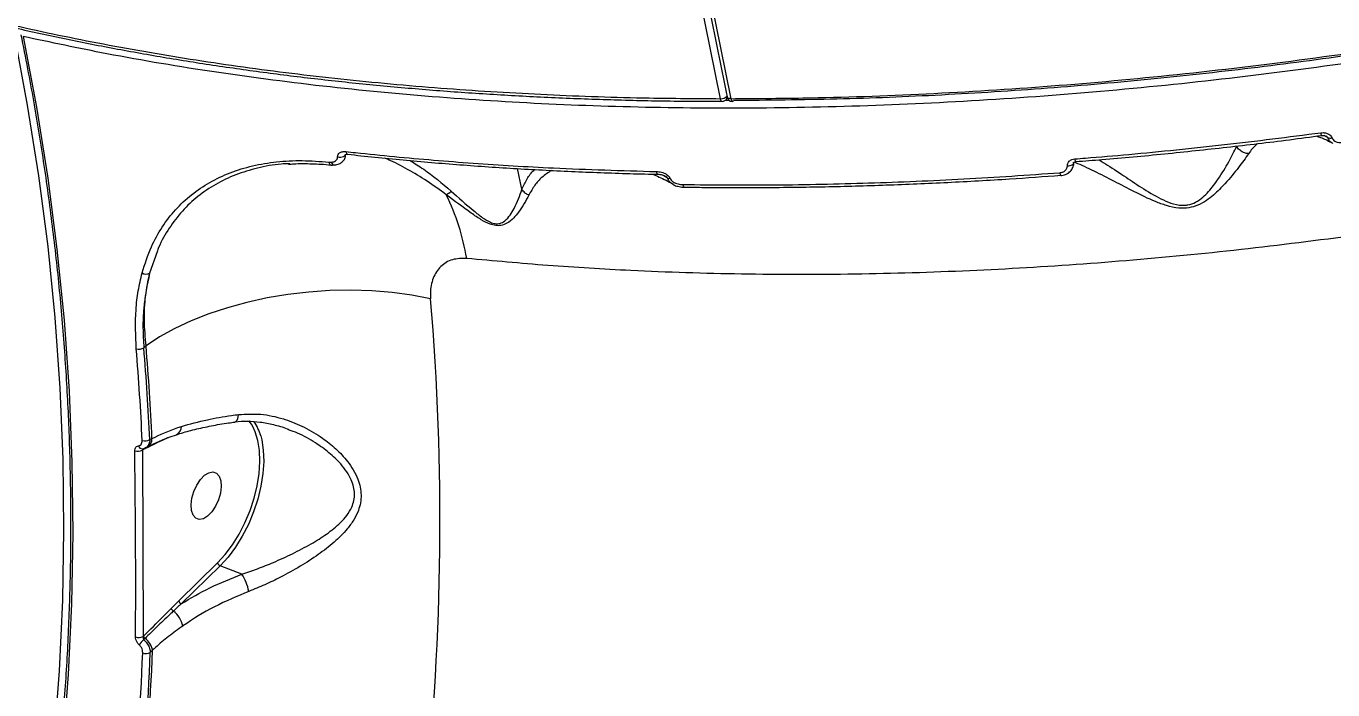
# Model space of a CAD drawing. Header units: millimetres. Extents: x -7720 to 6073, y -7402 to 5433.
# Drawn here: x 1062 to 1297.6, y -1125.2 to -1005.5 of the extents above; entities that cross this region are included whole.
import ezdxf

# ---------------------------------------------------------------- set-up
doc = ezdxf.new("R2010")
doc.units = ezdxf.units.MM
for name, color, linetype in [('DIKOM_ОБЪЕКТ', 7, 'Continuous'), ('DIKOM_РАЗМЕР_ЗОНА', 7, 'Continuous'), ('DIKOM_РАЗМЕР_ОБЪЕКТА', 7, 'Continuous')]:
    doc.layers.add(name, color=color, linetype=linetype)
doc.styles.add('style1', font='arial.ttf', dxfattribs={"width": 0.8})
doc.dimstyles.new('1-50', dxfattribs={"dimtxt": 300, "dimasz": 200, "dimexe": 100, "dimexo": 0, "dimgap": 100, "dimtad": 1, "dimtxsty": 'style1', "dimcen": 200, "dimclrd": 7, "dimclre": 7, "dimclrt": 7, "dimadec": 1, "dimazin": 2, "dimtfac": 1, "dimtmove": 0, "dimatfit": 2, "dimfxl": 0, "dimlwd": 25, "dimlwe": 18, "dimarcsym": 0})

# ---------------------------------------------------------------- blocks, each defined once
blk = doc.blocks.new('*D0')
at = {"layer": 'Defpoints', "color": 0, "transparency": 16777216}
for p in [(-1165.04, 3934.07), (-6387.82, -4153.36), (1392.52, -4153.36)]:
    blk.add_point(p, dxfattribs=at)
at = {"layer": 'DIKOM_РАЗМЕР_ОБЪЕКТА', "color": 7, "lineweight": 18, "transparency": 16777216}
for p, q in [((-1165.04, 3934.07), (-6487.82, 3934.07)), ((1392.52, -4153.36), (-6487.82, -4153.36))]:
    blk.add_line(p, q, dxfattribs=at)
at = {"layer": 'DIKOM_РАЗМЕР_ОБЪЕКТА', "color": 7, "lineweight": 25, "transparency": 16777216}
blk.add_line((-6387.82, 3734.07), (-6387.82, -3953.36), dxfattribs=at)
at = {"layer": 'DIKOM_РАЗМЕР_ОБЪЕКТА', "color": 7, "transparency": 16777216}
for points in [[(-6421.16, 3734.07), (-6354.49, 3734.07), (-6387.82, 3934.07)], [(-6421.16, -3953.36), (-6354.49, -3953.36), (-6387.82, -4153.36)]]:
    blk.add_solid(points, dxfattribs=at)
at = {"layer": 'DIKOM_РАЗМЕР_ОБЪЕКТА', "color": 7, "transparency": 16777216, "insert": (-6640.99, -109.65), "char_height": 300, "attachment_point": 5, "rotation": 90, "style": 'style1'}
blk.add_mtext('8100', dxfattribs=at)
blk = doc.blocks.new('*D1')
at = {"layer": 'Defpoints', "color": 0, "transparency": 16777216}
for p in [(-3938.71, 77.29), (4572.68, -275.21), (4572.68, -6577.9)]:
    blk.add_point(p, dxfattribs=at)
at = {"layer": 'DIKOM_РАЗМЕР_ОБЪЕКТА', "color": 7, "lineweight": 18, "transparency": 16777216}
for p, q in [((-3938.71, 77.29), (-3938.71, -6677.9)), ((4572.68, -275.21), (4572.68, -6677.9))]:
    blk.add_line(p, q, dxfattribs=at)
at = {"layer": 'DIKOM_РАЗМЕР_ОБЪЕКТА', "color": 7, "lineweight": 25, "transparency": 16777216}
blk.add_line((-3738.71, -6577.9), (4372.68, -6577.9), dxfattribs=at)
at = {"layer": 'DIKOM_РАЗМЕР_ОБЪЕКТА', "color": 7, "transparency": 16777216}
for points in [[(-3738.71, -6544.56), (-3738.71, -6611.23), (-3938.71, -6577.9)], [(4372.68, -6544.56), (4372.68, -6611.23), (4572.68, -6577.9)]]:
    blk.add_solid(points, dxfattribs=at)
at = {"layer": 'DIKOM_РАЗМЕР_ОБЪЕКТА', "color": 7, "transparency": 16777216, "insert": (316.98, -6324.72), "char_height": 300, "attachment_point": 5, "style": 'style1'}
blk.add_mtext('8500', dxfattribs=at)
blk = doc.blocks.new('*D2')
at = {"layer": 'Defpoints', "color": 0, "transparency": 16777216}
for p in [(-2365.16, 5433.02), (-7269.56, -6016.09), (1800.96, -6016.09)]:
    blk.add_point(p, dxfattribs=at)
at = {"layer": 'DIKOM_РАЗМЕР_ЗОНА', "color": 7, "lineweight": 18, "transparency": 16777216}
for p, q in [((-2365.16, 5433.02), (-7369.56, 5433.02)), ((1800.96, -6016.09), (-7369.56, -6016.09))]:
    blk.add_line(p, q, dxfattribs=at)
at = {"layer": 'DIKOM_РАЗМЕР_ЗОНА', "color": 7, "lineweight": 25, "transparency": 16777216}
blk.add_line((-7269.56, 5233.02), (-7269.56, -5816.09), dxfattribs=at)
at = {"layer": 'DIKOM_РАЗМЕР_ЗОНА', "color": 7, "transparency": 16777216}
for points in [[(-7302.9, 5233.02), (-7236.23, 5233.02), (-7269.56, 5433.02)], [(-7302.9, -5816.09), (-7236.23, -5816.09), (-7269.56, -6016.09)]]:
    blk.add_solid(points, dxfattribs=at)
at = {"layer": 'DIKOM_РАЗМЕР_ЗОНА', "color": 7, "transparency": 16777216, "insert": (-7522.73, -291.53), "char_height": 300, "attachment_point": 5, "rotation": 90, "style": 'style1'}
blk.add_mtext('11500', dxfattribs=at)
blk = doc.blocks.new('*D3')
at = {"layer": 'Defpoints', "color": 0, "transparency": 16777216}
for p in [(-5938.71, -432.44), (6072.68, -1006.94), (6072.68, -7302.44)]:
    blk.add_point(p, dxfattribs=at)
at = {"layer": 'DIKOM_РАЗМЕР_ЗОНА', "color": 7, "lineweight": 18, "transparency": 16777216}
for p, q in [((-5938.71, -432.44), (-5938.71, -7402.44)), ((6072.68, -1006.94), (6072.68, -7402.44))]:
    blk.add_line(p, q, dxfattribs=at)
at = {"layer": 'DIKOM_РАЗМЕР_ЗОНА', "color": 7, "lineweight": 25, "transparency": 16777216}
blk.add_line((-5738.71, -7302.44), (5872.68, -7302.44), dxfattribs=at)
at = {"layer": 'DIKOM_РАЗМЕР_ЗОНА', "color": 7, "transparency": 16777216}
for points in [[(-5738.71, -7269.1), (-5738.71, -7335.77), (-5938.71, -7302.44)], [(5872.68, -7269.1), (5872.68, -7335.77), (6072.68, -7302.44)]]:
    blk.add_solid(points, dxfattribs=at)
at = {"layer": 'DIKOM_РАЗМЕР_ЗОНА', "color": 7, "transparency": 16777216, "insert": (66.98, -7049.26), "char_height": 300, "attachment_point": 5, "style": 'style1'}
blk.add_mtext('12000', dxfattribs=at)

msp = doc.modelspace()

# ---------------------------------------------------------------- linework, layer by layer
at = {"layer": 'DIKOM_ОБЪЕКТ', "color": 7, "linetype": 'Continuous', "lineweight": 15}
for p, q in [((1188.09, -1018.81), (1188.751, -1018.807)), ((1188.357, -1018.528), (1188.434, -1018.393)), ((1116.573, -1030.002), (1117.007, -1030.01)), ((1116.934, -1030.499), (1116.968, -1030.5)), ((1151.363, -1034.89), (1150.593, -1031.142)), ((1251.318, -1029.907), (1251.324, -1029.905)), ((1180.712, -1034.525), (1180.742, -1034.522)), ((1248.616, -1032.392), (1248.63, -1032.389)), ((1085.613, -1046.141), (1084.241, -1050.021)), ((1083.599, -1063.146), (1083.203, -1063.463)), ((1083.485, -1081.524), (1083.806, -1081.363)), ((1084.268, -1080.032), (1084.671, -1079.829)), ((1083.157, -1081.81), (1082.937, -1081.921)), ((1082.937, -1081.921), (1083.073, -1115.521)), ((1089.484, -1109.1), (1096.504, -1102.24)), ((1096.966, -1102.771), (1089.946, -1109.631)), ((1100.896, -1104.286), (1096.966, -1102.771)), ((1088.137, -1110.454), (1089.484, -1109.1)), ((1083.073, -1115.521), (1083.148, -1115.447)), ((1083.419, -1115.864), (1083.181, -1116.097)), ((1084.774, -1118.023), (1084.37, -1118.411))]:
    msp.add_line(p, q, dxfattribs=at)
at = {"layer": 'DIKOM_ОБЪЕКТ', "color": 7, "linetype": 'Continuous', "lineweight": 15, "flags": 128}
for points in [[(1187.192, -1018.548), (1183.543, -1000.399)], [(1185.427, -1000.399), (1189.076, -1018.548)], [(1031.81, -1268.368), (1036.825, -1256.718), (1041.484, -1244.938), (1045.786, -1233.035), (1049.725, -1221.017), (1053.301, -1208.893), (1056.51, -1196.669), (1059.351, -1184.354), (1061.822, -1171.956), (1063.921, -1159.483), (1065.646, -1146.943), (1066.997, -1134.345), (1067.973, -1121.696), (1068.573, -1109.006), (1068.797, -1096.282), (1068.644, -1083.533), (1068.114, -1070.766), (1067.209, -1057.991), (1065.928, -1045.216), (1064.273, -1032.449), (1062.244, -1019.698), (1059.843, -1006.973)], [(1061.411, -1007.327), (1063.82, -1020.091), (1065.855, -1032.88), (1067.515, -1045.685), (1068.8, -1058.499), (1069.708, -1071.313), (1070.239, -1084.118), (1070.392, -1096.905), (1070.168, -1109.668), (1069.566, -1122.397), (1068.588, -1135.083), (1067.232, -1147.719), (1065.502, -1160.297), (1063.397, -1172.808), (1060.918, -1185.243), (1058.069, -1197.595), (1054.85, -1209.856), (1051.263, -1222.017), (1047.311, -1234.071), (1042.997, -1246.01), (1038.324, -1257.825), (1033.293, -1269.51)], [(1187.493, -1019.033), (1187.47, -1019.032), (1187.404, -1019.004), (1187.34, -1018.938), (1187.282, -1018.837), (1187.232, -1018.705), (1187.192, -1018.548)], [(1188.423, -1018.363), (1188.367, -1018.51), (1188.357, -1018.528)], [(1189.076, -1018.548), (1188.898, -1018.538), (1188.738, -1018.509), (1188.602, -1018.462), (1188.496, -1018.398), (1188.423, -1018.32), (1188.388, -1018.234)], [(1189.076, -1018.548), (1189.116, -1018.705), (1189.166, -1018.837), (1189.223, -1018.938), (1189.286, -1019.004), (1189.352, -1019.032), (1189.369, -1019.034)], [(1118.153, -1029.018), (1118.421, -1029.066), (1118.704, -1029.07), (1118.981, -1029.029), (1119.229, -1028.948), (1119.428, -1028.832), (1119.561, -1028.69), (1119.594, -1028.628)], [(1119.635, -1028.09), (1119.678, -1028.249), (1119.737, -1028.382), (1119.81, -1028.485), (1119.894, -1028.553), (1119.987, -1028.584), (1120.003, -1028.585)], [(1251.088, -1029.419), (1251.125, -1029.576), (1251.167, -1029.708), (1251.211, -1029.809), (1251.257, -1029.876), (1251.301, -1029.905), (1251.318, -1029.907)], [(1116.573, -1030.002), (1116.614, -1030.153), (1116.669, -1030.281), (1116.737, -1030.383), (1116.816, -1030.454), (1116.903, -1030.493), (1116.934, -1030.499)], [(1175.616, -1031.685), (1175.656, -1031.843), (1175.708, -1031.975), (1175.769, -1032.077), (1175.837, -1032.143), (1175.909, -1032.172), (1175.93, -1032.174)], [(1248.384, -1031.904), (1248.42, -1032.055), (1248.46, -1032.182), (1248.502, -1032.282), (1248.546, -1032.351), (1248.59, -1032.387), (1248.616, -1032.392)], [(1249.758, -1030.644), (1250, -1030.642), (1250.237, -1030.611), (1250.455, -1030.552), (1250.641, -1030.468), (1250.784, -1030.364), (1250.876, -1030.247), (1250.91, -1030.124), (1250.911, -1030.107)], [(1180.411, -1034.035), (1180.449, -1034.186), (1180.497, -1034.314), (1180.553, -1034.414), (1180.615, -1034.483), (1180.681, -1034.519), (1180.712, -1034.525)], [(1134.92, -1054.621), (1131.514, -1053.969), (1127.961, -1053.494), (1124.294, -1053.201), (1120.544, -1053.091), (1116.747, -1053.167), (1112.938, -1053.427), (1109.15, -1053.869), (1105.419, -1054.488), (1101.778, -1055.281), (1098.261, -1056.238), (1094.9, -1057.351), (1091.725, -1058.611), (1088.766, -1060.005), (1086.049, -1061.522), (1083.599, -1063.146)], [(1099.614, -1076.846), (1099.684, -1076.827), (1099.858, -1076.716), (1100.01, -1076.518), (1100.135, -1076.243), (1100.229, -1075.899), (1100.288, -1075.499)], [(1102.833, -1077.673), (1102.59, -1077.266), (1102.121, -1076.626)], [(1096.504, -1102.24), (1097.878, -1100.743), (1099.176, -1099.013), (1100.371, -1097.09), (1101.436, -1095.014), (1102.347, -1092.831), (1103.085, -1090.59), (1103.634, -1088.338), (1103.981, -1086.127), (1104.119, -1084.003), (1104.045, -1082.013), (1103.761, -1080.201), (1103.272, -1078.607), (1102.833, -1077.673)], [(1104.275, -1079.361), (1104.45, -1080.044), (1104.744, -1081.912), (1104.82, -1083.964), (1104.677, -1086.154), (1104.319, -1088.435), (1103.753, -1090.757), (1102.992, -1093.069), (1102.052, -1095.319), (1100.954, -1097.46), (1099.722, -1099.444), (1098.383, -1101.227), (1096.966, -1102.771)], [(1091.712, -1091.792), (1091.854, -1090.611), (1092.205, -1089.393), (1092.737, -1088.235), (1093.406, -1087.231), (1094.159, -1086.463), (1094.933, -1085.994), (1095.668, -1085.86), (1096.302, -1086.072), (1096.785, -1086.615), (1097.078, -1087.443), (1097.156, -1088.489), (1097.014, -1089.67), (1096.663, -1090.888), (1096.131, -1092.046), (1095.462, -1093.05), (1094.709, -1093.817), (1093.934, -1094.287), (1093.2, -1094.421), (1092.566, -1094.208), (1092.083, -1093.666), (1091.79, -1092.838), (1091.712, -1091.792)]]:
    msp.add_lwpolyline(points, dxfattribs=at)
at = {"layer": 'DIKOM_ОБЪЕКТ', "color": 7, "linetype": 'Continuous', "lineweight": 15}
for centre, radius, start, end in [((1187.286, -1017.031), 1.519, 266.48297, 318.72848), ((1187.488, -1018.034), 1, 269.925, 330.35073), ((1189.367, -1018.034), 1, 191.59181, 270.07489), ((1189.334, -1018.813), 0.223, 278.85888, 339.63264), ((1296.243, -1024.69), 0.789, 180.49866, 219.19401), ((1297.111, -1024.514), 1.141, 249.61919, 288.81935), ((1117.62, -1029.888), 0.625, 191.21063, 264.15661), ((1177.951, -1031.987), 0.937, 249.16201, 279.59784), ((1135.828, -1032.509), 3.872, 299.82663, 316.032), ((1099.207, -1054.537), 42.829, 9.66102, 25.84043), ((1083.612, -1048.912), 1.275, 235.71443, 299.59207), ((661.949, -1094.624), 474.659, 342.92293, 4.83442), ((1082.3, -1061.993), 1.725, 254.46073, 301.55494), ((634.426, -1100.721), 448.944, 2.62163, 4.73587), ((634.766, -1100.614), 449.973, 2.62171, 4.73584), ((634.688, -1100.361), 450.45, 2.61241, 4.73897), ((1096.103, -1081.568), 8.464, 15.11023, 34.66737), ((1088.422, -1077.715), 1.557, 295.01333, 2.78456), ((1082.943, -1080.959), 0.732, 194.04729, 271.84268), ((1083.409, -1078.561), 1.703, 252.64404, 300.29667), ((1083.555, -1081.832), 0.398, 146.01191, 176.88373), ((1082.919, -1079.852), 1.752, 300.41516, 0.73132), ((1082.114, -1080.485), 1.655, 250.63363, 299.82391), ((1097.259, -1102.05), 0.778, 194.1246, 247.94541), ((1092.575, -1109.398), 9.766, 11.84413, 31.56531), ((1090.239, -1108.91), 0.778, 194.12359, 247.95279), ((1088.908, -1110.23), 0.802, 196.18219, 242.93426), ((1085.424, -1114.774), 4.939, 13.25138, 50.83675), ((1082.275, -1114.009), 1.709, 250.41219, 297.84963), ((1085.907, -1119.352), 4.245, 129.93915, 146.83334), ((1083.873, -1115.273), 0.745, 193.51807, 232.54118), ((1081.165, -1118.784), 3.688, 11.91201, 52.32833), ((647.543, -1100.832), 435.817, 350.07826, 357.67911), ((647.923, -1100.722), 436.805, 350.07839, 357.679), ((648.105, -1100.455), 437.023, 350.06111, 357.69622), ((1083.609, -1116.942), 1.655, 248.46318, 297.34954)]:
    msp.add_arc(centre, radius, start, end, dxfattribs=at)
for points, knots in [([(1189.076, -1018.548), (1193.395, -1018.519), (1205.029, -1018.442), (1224.271, -1017.766), (1246.801, -1016.359), (1269.754, -1014.267), (1293.06, -1011.479), (1316.647, -1007.987), (1339.994, -1003.866), (1363.027, -999.147), (1385.681, -993.87), (1408.324, -987.949), (1430.876, -981.378), (1453.253, -974.164), (1474.965, -966.465), (1495.951, -958.321), (1516.17, -949.776), (1535.951, -940.693), (1555.206, -931.079), (1573.852, -920.957), (1591.272, -910.671), (1607.466, -900.279), (1622.46, -889.836), (1636.696, -879.049), (1650.095, -867.937), (1662.595, -856.531), (1674.08, -844.922), (1684.493, -833.143), (1693.798, -821.23), (1702.013, -809.142), (1709.048, -796.917), (1714.901, -784.588), (1719.251, -772.449), (1721.685, -764.275), (1722.315, -760.236), (1722.338, -760.094)], [0, 0, 0, 0, 0.0185356, 0.0499377, 0.0813639, 0.1127659, 0.1450801, 0.1774207, 0.2097349, 0.2411369, 0.2725631, 0.3039652, 0.3362794, 0.3686198, 0.4009341, 0.4323361, 0.4637624, 0.4951644, 0.5274786, 0.5598191, 0.5921333, 0.6224048, 0.6526976, 0.6829691, 0.7140547, 0.7451637, 0.7762491, 0.8076513, 0.8390775, 0.8704797, 0.9027941, 0.9351346, 0.9674489, 0.998851, 1, 1, 1, 1]), ([(1721.497, -767.088), (1720.864, -769.416), (1719.158, -775.686), (1715.34, -785.983), (1709.75, -797.957), (1702.856, -810.066), (1694.651, -822.273), (1685.124, -834.536), (1674.489, -846.586), (1662.806, -858.386), (1650.16, -869.905), (1636.345, -881.333), (1621.359, -892.623), (1605.227, -903.733), (1588.304, -914.418), (1570.666, -924.652), (1552.405, -934.417), (1533.223, -943.874), (1513.147, -952.975), (1492.228, -961.68), (1471.175, -969.7), (1450.095, -977.044), (1429.084, -983.734), (1407.548, -989.967), (1385.535, -995.706), (1363.106, -1000.92), (1340.447, -1005.558), (1317.622, -1009.595), (1294.701, -1013.015), (1271.611, -1015.822), (1248.426, -1017.98), (1225.227, -1019.464), (1202.522, -1020.242), (1180.38, -1020.328), (1158.851, -1019.751), (1137.588, -1018.5), (1116.671, -1016.555), (1096.202, -1013.89), (1077.748, -1010.815), (1066.421, -1008.396), (1061.411, -1007.327)], [0, 0, 0, 0, 0.0156515, 0.0421674, 0.0687038, 0.0952198, 0.122506, 0.1498144, 0.1771005, 0.2036165, 0.230153, 0.2566689, 0.283955, 0.3112635, 0.3385496, 0.3650656, 0.391602, 0.418118, 0.4454041, 0.4727126, 0.4999987, 0.52556, 0.5511395, 0.5767008, 0.6029494, 0.6292179, 0.6554666, 0.6819826, 0.7085191, 0.7350351, 0.7623214, 0.7896299, 0.8169161, 0.8434321, 0.8699685, 0.8964846, 0.9237709, 0.9510793, 0.9783655, 1, 1, 1, 1]), ([(1673.672, -845.128), (1673.505, -845.317), (1669.967, -849.336), (1662.017, -857.081), (1649.818, -868.323), (1636.488, -879.377), (1622.249, -890.213), (1607.118, -900.779), (1590.939, -911.176), (1573.678, -921.366), (1555.346, -931.323), (1536.219, -940.894), (1516.39, -950.033), (1495.949, -958.698), (1474.956, -966.858), (1453.433, -974.488), (1431.428, -981.586), (1409.013, -988.136), (1386.292, -994.106), (1363.373, -999.47), (1341.778, -1003.903), (1321.586, -1007.525), (1302.828, -1010.465), (1284.088, -1012.977), (1265.192, -1015.08), (1246.176, -1016.75), (1227.085, -1017.958), (1208.16, -1018.727), (1195.747, -1018.836), (1189.544, -1018.891)], [0, 0, 0, 0, 0.0019425, 0.0413, 0.0807724, 0.1203034, 0.1598345, 0.1993068, 0.2386642, 0.2795277, 0.3205201, 0.3615779, 0.4026359, 0.4436281, 0.4844917, 0.5253551, 0.5663474, 0.6074053, 0.6484632, 0.6894555, 0.730319, 0.7634301, 0.7965756, 0.829721, 0.8628322, 0.8971052, 0.9314161, 0.965727, 1, 1, 1, 1]), ([(1662.959, -874.74), (1661.166, -877.028), (1656.461, -883.033), (1647.618, -892.661), (1636.585, -903.586), (1624.595, -914.24), (1611.77, -924.599), (1598.173, -934.637), (1583.586, -944.52), (1568.02, -954.205), (1551.504, -963.654), (1534.399, -972.661), (1516.776, -981.206), (1498.717, -989.28), (1479.934, -997.012), (1460.461, -1004.36), (1440.351, -1011.29), (1420.034, -1017.654), (1399.586, -1023.444), (1379.079, -1028.662), (1358.194, -1033.393), (1336.987, -1037.599), (1315.526, -1041.253), (1294.264, -1044.278), (1273.269, -1046.68), (1252.6, -1048.474), (1231.942, -1049.69), (1211.367, -1050.298), (1190.948, -1050.286), (1172.528, -1049.688), (1156.013, -1048.702), (1146.293, -1047.8), (1141.429, -1047.349)], [0, 0, 0, 0, 0.0213228, 0.0559646, 0.0906346, 0.1252762, 0.1589413, 0.1926322, 0.2262974, 0.2609395, 0.2956095, 0.3302517, 0.3639413, 0.3976567, 0.4313464, 0.4660119, 0.5007054, 0.535371, 0.569116, 0.6028868, 0.6366318, 0.6713525, 0.7061012, 0.7408219, 0.7746512, 0.8085064, 0.8423357, 0.8771408, 0.9119739, 0.9467791, 0.9733646, 1, 1, 1, 1]), ([(916.516, -925.202), (916.956, -925.86), (918.491, -928.156), (921.428, -931.987), (925.317, -936.692), (929.512, -941.284), (933.99, -945.772), (938.757, -950.155), (943.814, -954.435), (949.163, -958.613), (954.807, -962.69), (960.74, -966.661), (966.94, -970.513), (973.384, -974.229), (980.054, -977.799), (986.949, -981.224), (994.071, -984.504), (1001.42, -987.641), (1009, -990.637), (1016.811, -993.493), (1024.857, -996.209), (1033.138, -998.785), (1041.66, -1001.224), (1050.42, -1003.522), (1059.393, -1005.675), (1068.542, -1007.673), (1077.836, -1009.509), (1087.267, -1011.18), (1096.839, -1012.689), (1106.554, -1014.038), (1116.416, -1015.225), (1126.428, -1016.253), (1136.592, -1017.121), (1146.91, -1017.83), (1157.387, -1018.38), (1168.027, -1018.765), (1178.063, -1018.992), (1184.597, -1019.013), (1187.493, -1019.023)], [0, 0, 0, 0, 0.0113642, 0.0396369, 0.0678558, 0.0960526, 0.124259, 0.1524966, 0.180796, 0.2091882, 0.2377045, 0.2663758, 0.2951096, 0.32372, 0.3521936, 0.380562, 0.4088574, 0.4371115, 0.4653562, 0.4936194, 0.5219261, 0.5503086, 0.5787986, 0.6074282, 0.6361693, 0.66484, 0.6933507, 0.7217435, 0.7500516, 0.7783069, 0.8065419, 0.8347881, 0.8630674, 0.8914123, 0.9198548, 0.9484271, 0.9771421, 1, 1, 1, 1]), ([(916.537, -924.886), (917.795, -926.752), (921.278, -931.921), (928.396, -940.055), (937.795, -949.273), (948.554, -958.083), (960.361, -966.314), (973.17, -973.947), (986.89, -980.98), (1001.745, -987.53), (1017.733, -993.55), (1034.824, -999.008), (1051.888, -1003.579), (1068.726, -1007.358), (1085.171, -1010.445), (1102.201, -1013.056), (1119.779, -1015.178), (1137.712, -1016.79), (1155.911, -1017.886), (1172.381, -1018.449), (1182.907, -1018.519), (1187.192, -1018.548)], [0, 0, 0, 0, 0.0324515, 0.0898525, 0.1489207, 0.2080371, 0.2671055, 0.3245063, 0.3819515, 0.4393524, 0.4984207, 0.5575371, 0.6166053, 0.6665644, 0.7165817, 0.7665992, 0.8170904, 0.8675819, 0.9167944, 0.9661184, 1, 1, 1, 1]), ([(1174.751, -946.238), (1175.12, -948.369), (1176.494, -956.316), (1178.973, -969.93), (1182.189, -987.071), (1185.327, -1003.176), (1187.427, -1013.506), (1188.388, -1018.235)], [0, 0, 0, 0, 0.087036, 0.3245417, 0.5620496, 0.7995585, 1, 1, 1, 1]), ([(1061.027, -1007.043), (1061.432, -1009.077), (1062.608, -1014.981), (1064.32, -1024.773), (1066.057, -1036.421), (1067.48, -1048.08), (1068.592, -1059.745), (1069.391, -1071.409), (1069.877, -1083.066), (1070.049, -1094.708), (1069.909, -1106.331), (1069.455, -1117.927), (1068.688, -1129.49), (1067.608, -1141.015), (1066.217, -1152.494), (1064.514, -1163.921), (1062.501, -1175.291), (1060.178, -1186.597), (1057.548, -1197.833), (1054.611, -1208.992), (1051.369, -1220.069), (1047.823, -1231.058), (1043.978, -1241.953), (1039.829, -1252.746), (1036.119, -1261.698), (1033.753, -1267.035), (1032.952, -1268.842)], [0, 0, 0, 0, 0.0228195, 0.0662223, 0.1096263, 0.1530308, 0.1964359, 0.2398417, 0.2832479, 0.3266542, 0.3700613, 0.4134688, 0.4568766, 0.5002847, 0.5436932, 0.5871018, 0.6305108, 0.6739199, 0.7173289, 0.7607384, 0.8041475, 0.8475569, 0.8909662, 0.9343752, 0.9777839, 1, 1, 1, 1]), ([(1251.088, -1029.419), (1251.737, -1029.367), (1254.981, -1029.108), (1263.965, -1028.328), (1278.096, -1026.909), (1289.665, -1025.435), (1295.454, -1024.697)], [0, 0, 0, 0, 0.0441422, 0.2207135, 0.6100122, 1, 1, 1, 1]), ([(1251.323, -1029.886), (1252.879, -1029.767), (1258.174, -1029.365), (1267.248, -1028.51), (1278.521, -1027.318), (1287.983, -1026.203), (1293.689, -1025.431), (1295.632, -1025.168)], [0, 0, 0, 0, 0.1061227, 0.3610937, 0.6154643, 0.8690464, 1, 1, 1, 1]), ([(1295.454, -1024.697), (1295.602, -1024.685), (1295.946, -1024.656), (1296.46, -1024.743), (1296.927, -1024.945), (1297.29, -1025.227), (1297.416, -1025.472), (1297.479, -1025.594)], [0, 0, 0, 0, 0.1825267, 0.4237804, 0.6274438, 0.8134089, 1, 1, 1, 1]), ([(1295.633, -1025.2), (1295.687, -1025.19), (1295.857, -1025.159), (1296.118, -1025.193), (1296.344, -1025.262), (1296.425, -1025.313), (1296.45, -1025.328)], [0, 0, 0, 0, 0.1942462, 0.6079995, 0.8829655, 1, 1, 1, 1]), ([(1255.471, -1029.563), (1255.72, -1029.716), (1256.959, -1030.474), (1259.407, -1032.09), (1262.656, -1034.296), (1265.494, -1036.043), (1267.935, -1037.229), (1269.673, -1037.767), (1270.908, -1037.79), (1271.923, -1037.637), (1273.011, -1037.231), (1274.223, -1036.354), (1275.593, -1034.947), (1277.237, -1032.729), (1278.942, -1029.89), (1279.886, -1028.003), (1280.264, -1027.149), (1280.264, -1027.148)], [0, 0, 0, 0, 0.031469, 0.1560185, 0.2643807, 0.3724327, 0.4213088, 0.4701661, 0.5021622, 0.5080447, 0.5459198, 0.5905256, 0.6354358, 0.7261168, 0.8629928, 0.999863, 1, 1, 1, 1]), ([(1280.264, -1027.148), (1280.263, -1027.147), (1280.262, -1027.144), (1280.261, -1027.14), (1280.26, -1027.138), (1280.26, -1027.137)], [0, 0, 0, 0, 0.2986015, 0.7025835, 1, 1, 1, 1]), ([(1282.443, -1028.464), (1282.395, -1028.46), (1282.077, -1028.436), (1281.488, -1028.269), (1280.757, -1027.818), (1280.428, -1027.371), (1280.264, -1027.148)], [0, 0, 0, 0, 0.0562158, 0.3685476, 0.6842661, 1, 1, 1, 1]), ([(1284.067, -1026.632), (1283.736, -1026.929), (1283.147, -1027.458), (1282.657, -1028.157), (1282.443, -1028.464)], [0, 0, 0, 0, 0.5621857, 1, 1, 1, 1]), ([(1294.73, -1025.288), (1294.952, -1025.365), (1295.787, -1025.654), (1296.769, -1026.105), (1297.55, -1026.562), (1297.64, -1026.615)], [0, 0, 0, 0, 0.2422207, 0.9132843, 1, 1, 1, 1]), ([(1296.714, -1025.584), (1296.631, -1025.533), (1296.423, -1025.405), (1296.216, -1025.28), (1296.092, -1025.204)], [0, 0, 0, 0, 0.3995568, 1, 1, 1, 1]), ([(1296.714, -1025.584), (1296.698, -1025.556), (1296.671, -1025.507), (1296.583, -1025.415), (1296.507, -1025.364), (1296.451, -1025.326)], [0, 0, 0, 0, 0.26177348, 0.45415311, 1, 1, 1, 1]), ([(1297.644, -1026.604), (1297.609, -1026.59), (1297.366, -1026.493), (1297.007, -1026.156), (1296.812, -1025.776), (1296.714, -1025.584)], [0, 0, 0, 0, 0.0766244, 0.532386, 1, 1, 1, 1]), ([(1297.479, -1025.594), (1297.54, -1025.713), (1297.661, -1025.95), (1298.009, -1026.221), (1298.455, -1026.409), (1298.942, -1026.488), (1299.268, -1026.459), (1299.41, -1026.447)], [0, 0, 0, 0, 0.18891731, 0.37742588, 0.5791619, 0.81644225, 1, 1, 1, 1]), ([(1082.893, -1049.965), (1083.399, -1048.362), (1084.332, -1045.407), (1086.439, -1041.648), (1088.857, -1038.494), (1091.731, -1035.79), (1095.035, -1033.567), (1098.721, -1031.828), (1102.758, -1030.579), (1107.117, -1029.858), (1111.722, -1029.608), (1114.958, -1029.871), (1116.573, -1030.002)], [0, 0, 0, 0, 0.1166817, 0.2150828, 0.3137982, 0.4122013, 0.5100609, 0.6082281, 0.7060856, 0.8039539, 0.9021338, 1, 1, 1, 1]), ([(1117.007, -1030.01), (1117.209, -1029.976), (1117.576, -1029.914), (1117.949, -1029.636), (1118.134, -1029.326), (1118.148, -1029.107), (1118.153, -1029.018)], [0, 0, 0, 0, 0.3466592, 0.6312433, 0.8513144, 1, 1, 1, 1]), ([(1117.555, -1030.496), (1117.647, -1030.491), (1118.01, -1030.473), (1118.582, -1030.265), (1119.175, -1029.814), (1119.558, -1029.212), (1119.594, -1028.756), (1119.611, -1028.542)], [0, 0, 0, 0, 0.0885732, 0.3492061, 0.5819983, 0.8039355, 1, 1, 1, 1]), ([(1118.153, -1029.018), (1118.154, -1028.978), (1118.156, -1028.821), (1118.25, -1028.555), (1118.53, -1028.266), (1119.004, -1028.071), (1119.418, -1028.083), (1119.635, -1028.09)], [0, 0, 0, 0, 0.0579156, 0.2244881, 0.430029, 0.7004833, 1, 1, 1, 1]), ([(1119.565, -1028.625), (1119.564, -1028.627), (1119.549, -1028.647), (1119.642, -1028.587), (1119.807, -1028.566), (1119.948, -1028.586), (1119.994, -1028.592)], [0, 0, 0, 0, 0.0469846, 0.423333, 0.8137694, 1, 1, 1, 1]), ([(1119.635, -1028.09), (1120.215, -1028.153), (1123.114, -1028.469), (1130.708, -1029.233), (1142.563, -1030.214), (1158.274, -1031.18), (1169.409, -1031.504), (1175.616, -1031.685)], [0, 0, 0, 0, 0.0321571, 0.1607927, 0.4182836, 0.6757749, 1, 1, 1, 1]), ([(1120.005, -1028.567), (1120.789, -1028.658), (1124.905, -1029.136), (1132.49, -1029.842), (1142.745, -1030.674), (1153.111, -1031.332), (1163.591, -1031.816), (1171.202, -1032.088), (1175.351, -1032.151), (1175.933, -1032.16)], [0, 0, 0, 0, 0.0437556, 0.2298138, 0.4154216, 0.6003694, 0.784891, 0.969831, 1, 1, 1, 1]), ([(1137.754, -1035.869), (1136.598, -1035.03), (1134.284, -1033.351), (1130.778, -1031.276), (1128.161, -1029.882), (1126.821, -1029.347), (1126.568, -1029.246)], [0, 0, 0, 0, 0.309291, 0.6194581, 0.9282661, 1, 1, 1, 1]), ([(1131.219, -1029.698), (1132.037, -1030.202), (1134.51, -1031.726), (1136.969, -1033.805), (1138.615, -1035.198)], [0, 0, 0, 0, 0.3304807, 1, 1, 1, 1]), ([(1249.758, -1030.644), (1249.772, -1030.495), (1249.802, -1030.188), (1250.096, -1029.798), (1250.535, -1029.511), (1250.904, -1029.449), (1251.088, -1029.419)], [0, 0, 0, 0, 0.2338872, 0.482499, 0.7413552, 1, 1, 1, 1]), ([(1282.443, -1028.464), (1281.879, -1029.262), (1280.738, -1030.876), (1278.571, -1033.531), (1276.545, -1035.606), (1274.875, -1036.923), (1273.422, -1037.765), (1271.709, -1038.294), (1269.709, -1038.342), (1267.646, -1037.873), (1264.916, -1036.849), (1261.767, -1035.296), (1258.086, -1033.373), (1254.559, -1031.594), (1252.138, -1030.447), (1251.112, -1030.048), (1251.025, -1030.015)], [0, 0, 0, 0, 0.1198147, 0.2423686, 0.3241468, 0.3656264, 0.4080901, 0.4456747, 0.4836342, 0.5309554, 0.5764099, 0.672151, 0.7700881, 0.8788041, 0.9897235, 1, 1, 1, 1]), ([(1109.512, -1030.273), (1108.993, -1030.291), (1106.966, -1030.365), (1103.677, -1031.003), (1099.716, -1032.203), (1096.113, -1033.919), (1092.884, -1036.103), (1090.064, -1038.753), (1087.733, -1041.876), (1086.227, -1044.344), (1085.697, -1045.895), (1085.613, -1046.141)], [0, 0, 0, 0, 0.0454132, 0.177645, 0.3099445, 0.4426602, 0.5749668, 0.708141, 0.8417323, 0.9749104, 1, 1, 1, 1]), ([(1109.319, -1030.368), (1109.622, -1030.34), (1110.98, -1030.215), (1113.522, -1030.271), (1115.778, -1030.363), (1116.948, -1030.53), (1116.964, -1030.532)], [0, 0, 0, 0, 0.1251252, 0.5596223, 0.9943406, 1, 1, 1, 1]), ([(1116.781, -1030.478), (1116.923, -1030.5), (1117.185, -1030.538), (1117.437, -1030.497), (1117.551, -1030.479)], [0, 0, 0, 0, 0.5456491, 1, 1, 1, 1]), ([(1151.363, -1034.89), (1151.675, -1034.245), (1152.298, -1032.954), (1153.117, -1031.8), (1153.661, -1031.386), (1153.731, -1031.332)], [0, 0, 0, 0, 0.4651517, 0.9305652, 1, 1, 1, 1]), ([(1156.734, -1031.474), (1156.135, -1031.872), (1155.037, -1032.603), (1153.661, -1034.088), (1152.984, -1035.315), (1152.645, -1035.931)], [0, 0, 0, 0, 0.37441116, 0.68579485, 1, 1, 1, 1]), ([(1174.927, -1032.143), (1175.734, -1032.491), (1176.954, -1033.016), (1178.233, -1033.733), (1178.666, -1033.975)], [0, 0, 0, 0, 0.66237, 1, 1, 1, 1]), ([(1175.616, -1031.685), (1175.765, -1031.693), (1176.239, -1031.719), (1176.943, -1031.9), (1177.566, -1032.24), (1177.939, -1032.572), (1178.051, -1032.798), (1178.107, -1032.911)], [0, 0, 0, 0, 0.1605596, 0.50814953, 0.73186322, 0.86537646, 1, 1, 1, 1]), ([(1175.931, -1032.188), (1175.981, -1032.184), (1176.277, -1032.166), (1176.734, -1032.287), (1177.135, -1032.446), (1177.248, -1032.529), (1177.259, -1032.537)], [0, 0, 0, 0, 0.1204624, 0.7141622, 0.97208, 1, 1, 1, 1]), ([(1180.411, -1034.035), (1185.945, -1034.079), (1197.012, -1034.168), (1213.93, -1033.803), (1231.043, -1033.105), (1242.604, -1032.304), (1248.384, -1031.904)], [0, 0, 0, 0, 0.2490988, 0.4981988, 0.7490992, 1, 1, 1, 1]), ([(1248.384, -1031.904), (1248.574, -1031.873), (1248.953, -1031.811), (1249.406, -1031.514), (1249.711, -1031.113), (1249.743, -1030.796), (1249.758, -1030.644)], [0, 0, 0, 0, 0.2583669, 0.5167427, 0.7678352, 1, 1, 1, 1]), ([(1248.615, -1032.381), (1248.666, -1032.38), (1249.03, -1032.375), (1249.647, -1032.157), (1250.339, -1031.671), (1250.77, -1031.011), (1250.952, -1030.415), (1250.889, -1030.08), (1250.873, -1029.996)], [0, 0, 0, 0, 0.0403543, 0.2882507, 0.5097, 0.7221649, 0.9311838, 1, 1, 1, 1]), ([(1250.912, -1030.106), (1250.91, -1030.103), (1250.907, -1030.096), (1250.944, -1030.037), (1251.074, -1029.958), (1251.209, -1029.913), (1251.299, -1029.911), (1251.317, -1029.91)], [0, 0, 0, 0, 0.2821079, 0.5387096, 0.7467067, 0.9503124, 1, 1, 1, 1]), ([(1177.618, -1032.863), (1177.505, -1032.793), (1177.211, -1032.612), (1176.919, -1032.432), (1176.74, -1032.321)], [0, 0, 0, 0, 0.385255, 1, 1, 1, 1]), ([(1177.618, -1032.863), (1177.604, -1032.84), (1177.576, -1032.79), (1177.485, -1032.696), (1177.377, -1032.607), (1177.289, -1032.557), (1177.258, -1032.539)], [0, 0, 0, 0, 0.1509402, 0.3234822, 0.7585954, 1, 1, 1, 1]), ([(1178.689, -1033.992), (1178.554, -1033.925), (1178.241, -1033.771), (1177.858, -1033.376), (1177.699, -1033.037), (1177.618, -1032.863)], [0, 0, 0, 0, 0.2715171, 0.6245892, 1, 1, 1, 1]), ([(1178.107, -1032.911), (1178.16, -1033.019), (1178.266, -1033.235), (1178.616, -1033.545), (1179.194, -1033.853), (1179.839, -1034.009), (1180.274, -1034.029), (1180.411, -1034.035)], [0, 0, 0, 0, 0.1388759, 0.2767715, 0.496595, 0.8418611, 1, 1, 1, 1]), ([(1178.676, -1034.012), (1178.7, -1034.028), (1178.951, -1034.198), (1179.56, -1034.375), (1180.228, -1034.534), (1180.624, -1034.508), (1180.712, -1034.502)], [0, 0, 0, 0, 0.0395725, 0.4198888, 0.8704335, 1, 1, 1, 1]), ([(1180.743, -1034.481), (1181.926, -1034.503), (1186.687, -1034.591), (1195.127, -1034.58), (1206.056, -1034.445), (1217.079, -1034.137), (1228.177, -1033.665), (1238.693, -1033.084), (1245.532, -1032.582), (1248.628, -1032.355)], [0, 0, 0, 0, 0.0536925, 0.2159294, 0.3782773, 0.5407012, 0.7031651, 0.8656234, 1, 1, 1, 1]), ([(1152.645, -1035.931), (1152.101, -1036.952), (1151.367, -1038.332), (1149.899, -1040.09), (1148.882, -1040.973), (1147.756, -1041.445), (1146.676, -1041.475), (1145.438, -1041.142), (1143.926, -1040.345), (1141.264, -1038.528), (1139.227, -1036.985), (1137.754, -1035.869)], [0, 0, 0, 0, 0.2657835, 0.3593781, 0.4543032, 0.5177494, 0.5632852, 0.6085737, 0.6803149, 0.7688738, 1, 1, 1, 1]), ([(1138.615, -1035.198), (1139.94, -1036.386), (1141.758, -1038.017), (1144.149, -1039.944), (1145.49, -1040.788), (1146.598, -1041.136), (1147.546, -1041.075), (1148.484, -1040.518), (1149.315, -1039.557), (1150.429, -1037.576), (1151.021, -1036.031), (1151.367, -1034.904), (1151.368, -1034.903)], [0, 0, 0, 0, 0.2369829, 0.325275, 0.3938179, 0.435136, 0.4764578, 0.5364594, 0.6308615, 0.7257781, 0.9996858, 1, 1, 1, 1]), ([(1151.368, -1034.903), (1151.367, -1034.902), (1151.366, -1034.899), (1151.364, -1034.895), (1151.364, -1034.892), (1151.363, -1034.89)], [0, 0, 0, 0, 0.2388648, 0.5678053, 1, 1, 1, 1]), ([(1152.645, -1035.931), (1152.603, -1035.914), (1152.346, -1035.806), (1151.853, -1035.51), (1151.539, -1035.117), (1151.368, -1034.903)], [0, 0, 0, 0, 0.07945465, 0.49717389, 1, 1, 1, 1]), ([(1141.429, -1047.349), (1140.538, -1047.36), (1138.727, -1047.382), (1136.616, -1048.729), (1135.245, -1050.848), (1134.834, -1052.976), (1134.902, -1054.29), (1134.92, -1054.621)], [0, 0, 0, 0, 0.2187136, 0.4447878, 0.6794139, 0.9192009, 1, 1, 1, 1]), ([(1081.838, -1063.655), (1081.742, -1061.278), (1081.597, -1057.676), (1082.139, -1053.18), (1082.642, -1051.037), (1082.893, -1049.965)], [0, 0, 0, 0, 0.4927631, 0.7463818, 1, 1, 1, 1]), ([(1084.241, -1050.021), (1083.807, -1052.098), (1083.15, -1055.244), (1082.99, -1059.841), (1083.132, -1062.256), (1083.203, -1063.463)], [0, 0, 0, 0, 0.4928069, 0.7464011, 1, 1, 1, 1]), ([(1083.599, -1063.146), (1083.467, -1061.571), (1083.209, -1058.474), (1083.43, -1054.066), (1083.97, -1051.375), (1084.241, -1050.021)], [0, 0, 0, 0, 0.3395391, 0.6677568, 1, 1, 1, 1]), ([(1089.104, -1079.138), (1089.291, -1079.075), (1090.316, -1078.724), (1092.393, -1078.18), (1095.337, -1077.532), (1097.765, -1077.096), (1099.24, -1076.917), (1099.619, -1076.871)], [0, 0, 0, 0, 0.06190412, 0.33983855, 0.62026973, 0.90258493, 1, 1, 1, 1]), ([(1089.977, -1077.639), (1091.503, -1077.214), (1094.321, -1076.428), (1097.914, -1075.808), (1099.857, -1075.555), (1100.288, -1075.499)], [0, 0, 0, 0, 0.4786889, 0.8843777, 1, 1, 1, 1]), ([(1099.609, -1076.85), (1099.623, -1076.847), (1100.356, -1076.701), (1101.888, -1076.684), (1104.209, -1076.81), (1106.615, -1077.3), (1108.373, -1077.789), (1109.292, -1078.196), (1109.417, -1078.252)], [0, 0, 0, 0, 0.0042025, 0.2268359, 0.4604706, 0.7052335, 0.9599262, 1, 1, 1, 1]), ([(1100.288, -1075.499), (1101.619, -1075.427), (1104.336, -1075.282), (1107.138, -1075.916), (1109.756, -1076.735), (1112.187, -1077.732), (1115.25, -1079.549), (1117.869, -1081.637), (1119.722, -1083.6), (1121.023, -1085.48), (1122.022, -1087.491), (1122.569, -1090.03), (1122.097, -1092.546), (1121.09, -1094.551), (1119.665, -1096.494), (1117.537, -1098.594), (1114.653, -1100.82), (1111.401, -1102.919), (1108.147, -1104.714), (1105.026, -1106.229), (1103.103, -1107.003), (1102.133, -1107.393)], [0, 0, 0, 0, 0.07132, 0.145534, 0.1511419, 0.2166833, 0.2835498, 0.3372078, 0.3918217, 0.4251657, 0.4591148, 0.5134579, 0.5679413, 0.6040752, 0.6411283, 0.7022455, 0.7649119, 0.8302394, 0.8968705, 0.9479892, 1, 1, 1, 1]), ([(1083.823, -1081.361), (1084.328, -1081.11), (1085.493, -1080.533), (1087.27, -1079.727), (1088.572, -1079.313), (1089.091, -1079.148)], [0, 0, 0, 0, 0.3151492, 0.7267879, 1, 1, 1, 1]), ([(1084.671, -1079.829), (1084.858, -1079.738), (1086.447, -1078.962), (1088.323, -1078.259), (1089.977, -1077.639)], [0, 0, 0, 0, 0.1178526, 1, 1, 1, 1]), ([(1100.896, -1104.286), (1101.838, -1103.967), (1103.738, -1103.325), (1106.81, -1102.09), (1110.068, -1100.615), (1113.298, -1098.915), (1116.226, -1097.077), (1118.38, -1095.356), (1119.863, -1093.699), (1120.9, -1092.013), (1121.402, -1089.801), (1120.832, -1087.556), (1119.82, -1085.782), (1118.499, -1084.104), (1116.617, -1082.325), (1113.987, -1080.46), (1111.563, -1079.07), (1109.907, -1078.475), (1109.407, -1078.295)], [0, 0, 0, 0, 0.0650589, 0.1311919, 0.214271, 0.2988391, 0.3750907, 0.4528771, 0.496043, 0.5402757, 0.6031216, 0.6658826, 0.7055701, 0.7462685, 0.8127783, 0.8806381, 0.9639064, 1, 1, 1, 1]), ([(1081.565, -1082.047), (1081.566, -1082.001), (1081.569, -1081.814), (1081.655, -1081.522), (1081.884, -1081.239), (1082.117, -1081.171), (1082.234, -1081.137)], [0, 0, 0, 0, 0.0963697, 0.398564, 0.6990896, 1, 1, 1, 1]), ([(1082.234, -1081.137), (1082.35, -1081.102), (1082.583, -1081.034), (1082.812, -1080.751), (1082.902, -1080.448), (1082.901, -1080.246), (1082.9, -1080.187)], [0, 0, 0, 0, 0.2927395, 0.5851179, 0.8788607, 1, 1, 1, 1]), ([(1083.035, -1081.673), (1083.023, -1081.677), (1082.975, -1081.693), (1082.935, -1081.765), (1082.924, -1081.851), (1082.934, -1081.907), (1082.937, -1081.921)], [0, 0, 0, 0, 0.1304053, 0.4986597, 0.8777458, 1, 1, 1, 1]), ([(1082.964, -1081.671), (1083.033, -1081.667), (1083.216, -1081.656), (1083.37, -1081.557), (1083.465, -1081.496)], [0, 0, 0, 0, 0.3810618, 1, 1, 1, 1]), ([(1087.689, -1079.618), (1086.612, -1080.123), (1085.104, -1080.832), (1083.59, -1081.592), (1083.157, -1081.81)], [0, 0, 0, 0, 0.71374879, 1, 1, 1, 1]), ([(1084.268, -1080.032), (1084.265, -1080.132), (1084.255, -1080.476), (1084.081, -1080.984), (1083.787, -1081.386), (1083.531, -1081.476), (1083.466, -1081.498)], [0, 0, 0, 0, 0.1499116, 0.5137728, 0.8763911, 1, 1, 1, 1]), ([(1081.701, -1115.62), (1081.705, -1115.043), (1081.723, -1112.156), (1081.765, -1100.906), (1081.653, -1090.335), (1081.565, -1082.047)], [0, 0, 0, 0, 0.051225, 0.2561276, 1, 1, 1, 1]), ([(1089.946, -1109.631), (1091.635, -1108.633), (1095.047, -1106.615), (1098.933, -1105.068), (1100.896, -1104.286)], [0, 0, 0, 0, 0.4947672, 1, 1, 1, 1]), ([(1102.133, -1107.393), (1100.036, -1108.274), (1095.782, -1110.06), (1092.022, -1112.384), (1090.241, -1113.635), (1090.231, -1113.642)], [0, 0, 0, 0, 0.491394, 0.9970661, 1, 1, 1, 1]), ([(1089.946, -1109.631), (1089.739, -1109.821), (1089.268, -1110.251), (1088.803, -1110.696), (1088.543, -1110.945)], [0, 0, 0, 0, 0.44033, 1, 1, 1, 1]), ([(1083.148, -1115.447), (1084.33, -1114.283), (1085.997, -1112.642), (1087.655, -1110.947), (1088.137, -1110.454)], [0, 0, 0, 0, 0.7088269, 1, 1, 1, 1]), ([(1088.543, -1110.945), (1088.338, -1111.14), (1087.315, -1112.119), (1085.595, -1113.753), (1084.11, -1115.194), (1083.419, -1115.864)], [0, 0, 0, 0, 0.1178861, 0.5894761, 1, 1, 1, 1]), ([(1090.231, -1113.642), (1089.362, -1114.26), (1087.616, -1115.502), (1085.86, -1116.975), (1084.952, -1117.851), (1084.774, -1118.023)], [0, 0, 0, 0, 0.4439016, 0.8911113, 1, 1, 1, 1]), ([(1082.353, -1117.029), (1082.332, -1117.01), (1082.189, -1116.875), (1081.957, -1116.571), (1081.74, -1116.091), (1081.714, -1115.777), (1081.701, -1115.62)], [0, 0, 0, 0, 0.052404, 0.3650507, 0.6827303, 1, 1, 1, 1]), ([(1083.002, -1118.481), (1082.994, -1118.325), (1082.978, -1118.014), (1082.775, -1117.532), (1082.54, -1117.208), (1082.386, -1117.06), (1082.353, -1117.029)], [0, 0, 0, 0, 0.3077251, 0.6158822, 0.9191117, 1, 1, 1, 1]), ([(1083.073, -1115.521), (1083.062, -1115.587), (1083.04, -1115.718), (1083.073, -1115.913), (1083.132, -1116.037), (1083.175, -1116.089), (1083.181, -1116.097)], [0, 0, 0, 0, 0.334473, 0.6549445, 0.9517984, 1, 1, 1, 1]), ([(1083.181, -1116.097), (1083.237, -1116.147), (1083.499, -1116.387), (1083.908, -1116.907), (1084.284, -1117.676), (1084.341, -1118.167), (1084.37, -1118.411)], [0, 0, 0, 0, 0.0813847, 0.3857953, 0.6937259, 1, 1, 1, 1])]:
    msp.add_open_spline(points, degree=3, knots=knots, dxfattribs=at)

# ---------------------------------------------------------------- dimensions: what is measured, and where the dimension line sits
at = {"layer": 'DIKOM_РАЗМЕР_ЗОНА'}
dim = msp.add_linear_dim(base=(-7269.562, -6016.09), p1=(-2365.162, 5433.022), p2=(1800.959, -6016.09), angle=90, text='11500', dimstyle='1-50', dxfattribs=at)
dim.commit()
dim.dimension.update_dxf_attribs({"geometry": '*D2', "text_midpoint": (-7269.562, -291.534), "dimtype": 160})
dim = msp.add_linear_dim(base=(6072.676, -7302.437), p1=(-5938.714, -432.437), p2=(6072.676, -1006.937), text='12000', dimstyle='1-50', dxfattribs=at)
dim.commit()
dim.dimension.update_dxf_attribs({"geometry": '*D3', "text_midpoint": (66.981, -7302.437), "dimtype": 160})
at = {"layer": 'DIKOM_РАЗМЕР_ОБЪЕКТА'}
dim = msp.add_linear_dim(base=(-6387.822, -4153.364), p1=(-1165.044, 3934.068), p2=(1392.523, -4153.364), angle=90, text='8100', dimstyle='1-50', dxfattribs=at)
dim.commit()
dim.dimension.update_dxf_attribs({"geometry": '*D0', "text_midpoint": (-6387.822, -109.648), "dimtype": 160})
dim = msp.add_linear_dim(base=(4572.676, -6577.897), p1=(-3938.714, 77.288), p2=(4572.676, -275.211), text='8500', dimstyle='1-50', dxfattribs=at)
dim.commit()
dim.dimension.update_dxf_attribs({"geometry": '*D1', "text_midpoint": (316.981, -6577.897), "dimtype": 160})

doc.saveas('drawing.dxf')
